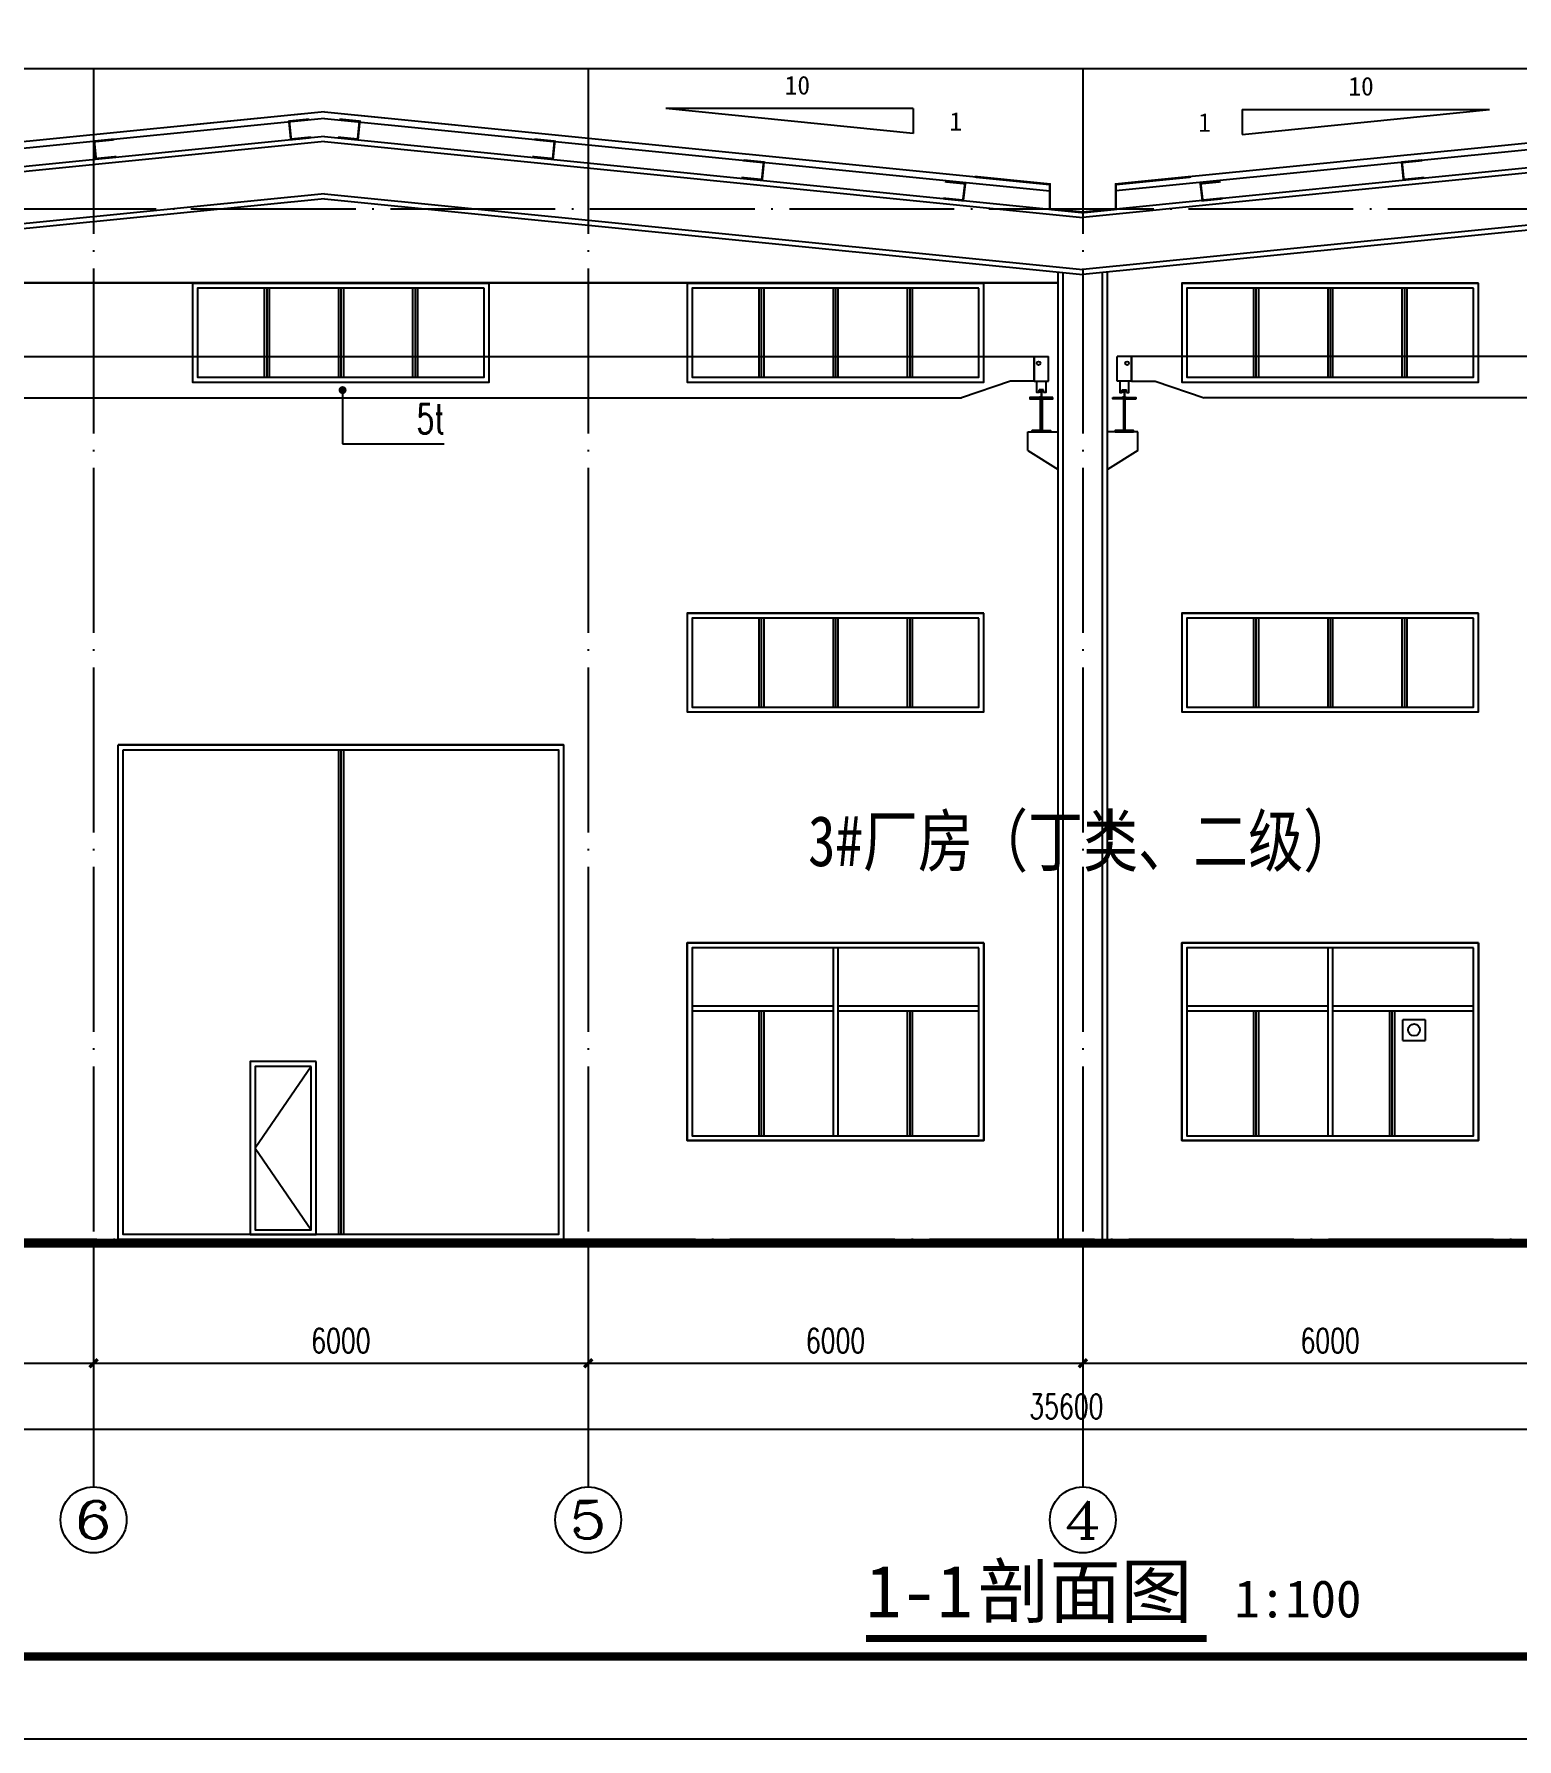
# Model space of a CAD drawing. Extents: x 683431 to 951238, y -788560 to -543702.
# Drawn here: x 697669 to 715656, y -788560 to -767881 of the extents above; entities that cross this region are included whole.
import ezdxf
from ezdxf.enums import TextEntityAlignment as Align

# ---------------------------------------------------------------- set-up
doc = ezdxf.new("R2010")
doc.units = 0
doc.header["$LTSCALE"] = 1000
doc.header["$MEASUREMENT"] = 0
doc.linetypes.add('CENTER', pattern=[50.8, 31.75, -6.35, 6.35, -6.35])
doc.linetypes.add('DOTE', pattern=[2.42, 2, -0.2, 0.02, -0.2])
for name, color, linetype in [('3', 3, 'CENTER'), ('AXIS', 3, 'Continuous'), ('AXIS_TEXT', 7, 'Continuous'), ('DIM_LEAD', 3, 'Continuous'), ('DIM_SYMB', 3, 'Continuous'), ('DOTE', 1, 'Continuous'), ('PUB_TEXT', 3, 'Continuous'), ('PUB_TITLE', 4, 'Continuous'), ('RAIL', 163, 'Continuous'), ('卫浴', 7, 'Continuous')]:
    doc.layers.add(name, color=color, linetype=linetype)
doc.styles.add('_TCH_AXIS', font='COMPLEX', dxfattribs={"bigfont": 'GBCBIG'})
doc.styles.add('_TCH_DIM', font='SIMPLEX', dxfattribs={"bigfont": 'GBCBIG'})
doc.styles.add('_TCH_DIM_T3', font='SIMPLEX', dxfattribs={"width": 0.705882, "bigfont": 'GBCBIG'})
doc.styles.add('COMPLEX', font='COMPLEX')
doc.styles.add('st', font='')
doc.styles.add('宋体', font='')
doc.styles.add('宋体(0.8)', font='', dxfattribs={"width": 0.8})
doc.styles.get('st').set_extended_font_data('SimSun')
doc.styles.get('宋体').set_extended_font_data('SimSun')
doc.styles.get('宋体(0.8)').set_extended_font_data('SimSun')
doc.dimstyles.new('_TCH_ARCH&&100', dxfattribs={"dimtxt": 297.5, "dimasz": 100, "dimexe": 250, "dimexo": 300, "dimgap": 126.25, "dimtad": 1, "dimdec": 0, "dimzin": 0, "dimdsep": 46, "dimtxsty": '_TCH_DIM_T3', "dimblk": 'ARCHTICK', "dimcen": 0.09, "dimazin": 2, "dimtfac": 1, "dimtdec": 0, "dimtix": 1, "dimtmove": 2, "dimatfit": 3, "dimfxl": 0, "dimtolj": 1, "dimtzin": 0, "dimarcsym": 0})

# ---------------------------------------------------------------- blocks, each defined once
blk = doc.blocks.new('_ArchTick')
at = {"color": 0, "linetype": 'ByBlock', "const_width": 0.4}
blk.add_lwpolyline([(-0.5, -0.5), (0.5, 0.5)], dxfattribs=at)
blk = doc.blocks.new('*D53')
at = {"layer": 'AXIS', "color": 0, "lineweight": -2}
for p, q in [((710391, -782804), (710391, -784254)), ((716391, -782804), (716391, -784254)), ((710391, -784004), (716391, -784004))]:
    blk.add_line(p, q, dxfattribs=at)
at = {"layer": 'Defpoints', "color": 0}
for p in [(710391, -782504), (716391, -782504), (716391, -784004)]:
    blk.add_point(p, dxfattribs=at)
at = {"layer": 'AXIS', "color": 0, "lineweight": -2, "xscale": 100, "yscale": 100, "zscale": 100, "rotation": 180}
blk.add_blockref('_ArchTick', (710391, -784004), dxfattribs=at)
at = {"layer": 'AXIS', "color": 0, "lineweight": -2, "xscale": 100, "yscale": 100, "zscale": 100}
blk.add_blockref('_ArchTick', (716391, -784004), dxfattribs=at)
at = {"layer": 'AXIS', "color": 0, "insert": (713391, -783729), "char_height": 297.5, "attachment_point": 5, "style": '_TCH_DIM_T3'}
blk.add_mtext('\\A1;6000', dxfattribs=at)
blk = doc.blocks.new('*D54')
at = {"layer": 'AXIS', "color": 0, "lineweight": -2}
for p, q in [((704391, -782804), (704391, -784254)), ((710391, -782804), (710391, -784254)), ((704391, -784004), (710391, -784004))]:
    blk.add_line(p, q, dxfattribs=at)
at = {"layer": 'Defpoints', "color": 0}
for p in [(704391, -782504), (710391, -782504), (710391, -784004)]:
    blk.add_point(p, dxfattribs=at)
at = {"layer": 'AXIS', "color": 0, "lineweight": -2, "xscale": 100, "yscale": 100, "zscale": 100, "rotation": 180}
blk.add_blockref('_ArchTick', (704391, -784004), dxfattribs=at)
at = {"layer": 'AXIS', "color": 0, "lineweight": -2, "xscale": 100, "yscale": 100, "zscale": 100}
blk.add_blockref('_ArchTick', (710391, -784004), dxfattribs=at)
at = {"layer": 'AXIS', "color": 0, "insert": (707391, -783729), "char_height": 297.5, "attachment_point": 5, "style": '_TCH_DIM_T3'}
blk.add_mtext('\\A1;6000', dxfattribs=at)
blk = doc.blocks.new('*D55')
at = {"layer": 'AXIS', "color": 0, "lineweight": -2}
for p, q in [((698391, -782804), (698391, -784254)), ((704391, -782804), (704391, -784254)), ((698391, -784004), (704391, -784004))]:
    blk.add_line(p, q, dxfattribs=at)
at = {"layer": 'Defpoints', "color": 0}
for p in [(698391, -782504), (704391, -782504), (704391, -784004)]:
    blk.add_point(p, dxfattribs=at)
at = {"layer": 'AXIS', "color": 0, "lineweight": -2, "xscale": 100, "yscale": 100, "zscale": 100, "rotation": 180}
blk.add_blockref('_ArchTick', (698391, -784004), dxfattribs=at)
at = {"layer": 'AXIS', "color": 0, "lineweight": -2, "xscale": 100, "yscale": 100, "zscale": 100}
blk.add_blockref('_ArchTick', (704391, -784004), dxfattribs=at)
at = {"layer": 'AXIS', "color": 0, "insert": (701391, -783729), "char_height": 297.5, "attachment_point": 5, "style": '_TCH_DIM_T3'}
blk.add_mtext('\\A1;6000', dxfattribs=at)
blk = doc.blocks.new('*D56')
at = {"layer": 'AXIS', "color": 0, "lineweight": -2}
for p, q in [((692391, -782804), (692391, -784254)), ((698391, -782804), (698391, -784254)), ((692391, -784004), (698391, -784004))]:
    blk.add_line(p, q, dxfattribs=at)
at = {"layer": 'Defpoints', "color": 0}
for p in [(692391, -782504), (698391, -782504), (698391, -784004)]:
    blk.add_point(p, dxfattribs=at)
at = {"layer": 'AXIS', "color": 0, "lineweight": -2, "xscale": 100, "yscale": 100, "zscale": 100, "rotation": 180}
blk.add_blockref('_ArchTick', (692391, -784004), dxfattribs=at)
at = {"layer": 'AXIS', "color": 0, "lineweight": -2, "xscale": 100, "yscale": 100, "zscale": 100}
blk.add_blockref('_ArchTick', (698391, -784004), dxfattribs=at)
at = {"layer": 'AXIS', "color": 0, "insert": (695391, -783729), "char_height": 297.5, "attachment_point": 5, "style": '_TCH_DIM_T3'}
blk.add_mtext('\\A1;6000', dxfattribs=at)
blk = doc.blocks.new('*D57')
at = {"layer": 'AXIS', "color": 0, "lineweight": -2}
for p, q in [((692391, -782804), (692391, -785054)), ((727991, -782804), (727991, -785054)), ((692391, -784804), (727991, -784804))]:
    blk.add_line(p, q, dxfattribs=at)
at = {"layer": 'Defpoints', "color": 0}
for p in [(692391, -782504), (727991, -782504), (727991, -784804)]:
    blk.add_point(p, dxfattribs=at)
at = {"layer": 'AXIS', "color": 0, "lineweight": -2, "xscale": 100, "yscale": 100, "zscale": 100, "rotation": 180}
blk.add_blockref('_ArchTick', (692391, -784804), dxfattribs=at)
at = {"layer": 'AXIS', "color": 0, "lineweight": -2, "xscale": 100, "yscale": 100, "zscale": 100}
blk.add_blockref('_ArchTick', (727991, -784804), dxfattribs=at)
at = {"layer": 'AXIS', "color": 0, "insert": (710191, -784529), "char_height": 297.5, "attachment_point": 5, "style": '_TCH_DIM_T3'}
blk.add_mtext('\\A1;35600', dxfattribs=at)
blk = doc.blocks.new('_AXISO')
blk.add_circle((0, 0), 0.5)
at = {"layer": 'AXIS_TEXT', "style": 'COMPLEX', "width": 1.041667}
blk.add_attdef('A', text='', height=0.56, dxfattribs=at).set_placement((-0.25, -0.28), (0.25, -0.28), align=Align.FIT)

msp = doc.modelspace()

# ---------------------------------------------------------------- linework, layer by layer
for p, q in [((701190.6, -768822.7), (692790.6, -769662.7)), ((701190.6, -768822.7), (699604.6, -768981.3)), ((701190.6, -768822.7), (702776.7, -768981.3)), ((701190.6, -768822.7), (709990.6, -769702.7)), ((719265.6, -768855.2), (711516.6, -769630.1)), ((709798.7, -771791.6), (709975.7, -771791.6)), ((709798.7, -771791.6), (709975.7, -771791.6)), ((710982.6, -771791.6), (710805.6, -771791.6)), ((710982.6, -771791.6), (710805.6, -771791.6)), ((709722.3, -772703.5), (710092.9, -772703.5)), ((709722.3, -772933.5), (709722.3, -772703.5)), ((709722.3, -772703.5), (710092.9, -772703.5)), ((709722.3, -772933.5), (709722.3, -772703.5)), ((711058.9, -772703.5), (710688.4, -772703.5)), ((711058.9, -772703.5), (710688.4, -772703.5)), ((711058.9, -772933.5), (711058.9, -772703.5)), ((711058.9, -772933.5), (711058.9, -772703.5)), ((709722.3, -772933.5), (710092.9, -773161.3)), ((709722.3, -772933.5), (710092.9, -773161.3)), ((711058.9, -772933.5), (710688.4, -773161.3)), ((711058.9, -772933.5), (710688.4, -773161.3)), ((714273.2, -780089.3, 0), (714273.2, -779836.9, 0)), ((714277.2, -779832.9, 0), (714537.6, -779832.9, 0)), ((714541.6, -779836.9, 0), (714541.6, -780089.3, 0)), ((714537.6, -780093.3, 0), (714277.2, -780093.3, 0))]:
    msp.add_line(p, q)
at = {"ltscale": 10}
for p, q in [((701190.6, -768822.7), (692790.6, -769662.7)), ((701190.6, -768822.7), (709990.6, -769702.7)), ((719265.6, -768855.2), (711516.6, -769630.1)), ((701190.6, -768903.2), (692790.6, -769743.2)), ((701190.6, -768903.2), (709990.6, -769783.2)), ((719465.6, -768915.7), (710790.6, -769783.2)), ((701190.6, -769183.8), (692390.6, -770063.8)), ((701190.6, -769123.5), (692410.6, -770001.5)), ((700841.8, -769148.9), (700889.1, -769153.7)), ((701190.6, -769123.5), (710390.6, -770043.5)), ((701190.6, -769183.8), (710390.6, -770103.8)), ((701539.5, -769148.9), (701492.1, -769153.7)), ((719465.6, -769136), (710390.6, -770043.5)), ((719465.6, -769196.3), (710390.6, -770103.8)), ((701190.6, -769817.6), (692390.6, -770697.6)), ((701190.6, -769877.9), (692390.6, -770757.9)), ((701190.6, -769817.6), (710390.6, -770737.6)), ((701190.6, -769877.9), (710390.6, -770797.9)), ((719465.6, -769830.1), (710390.6, -770737.6)), ((719465.6, -769890.4), (710390.6, -770797.9))]:
    msp.add_line(p, q, dxfattribs=at)
at = {"ltscale": 0.5}
for p, q in [((708334, -769084.5), (705334, -768784.5)), ((708334, -768784.5), (705334, -768784.5)), ((708334, -768784.5), (708334, -769084.5)), ((712322.3, -769097), (715322.3, -768797)), ((712322.3, -768797), (712322.3, -769097)), ((712322.3, -768797), (715322.3, -768797)), ((700290.6, -780343.5), (700290.6, -782443.5)), ((701030.6, -780403.5), (700350.6, -781393.5)), ((700350.6, -781393.5), (701030.6, -782383.5))]:
    msp.add_line(p, q, dxfattribs=at)
at = {"color": 7}
for p, q in [((709798.7, -772091.6), (709798.7, -771791.6)), ((709798.7, -772091.6), (709798.7, -771791.6)), ((709975.7, -772091.6), (709975.7, -771791.6)), ((709975.7, -772091.6), (709975.7, -771791.6)), ((710805.6, -772091.6), (710805.6, -771791.6)), ((710805.6, -772091.6), (710805.6, -771791.6)), ((710982.6, -772091.6), (710982.6, -771791.6)), ((710982.6, -772091.6), (710982.6, -771791.6)), ((709859, -772229.8), (709859, -772195)), ((709915.3, -772195), (709859, -772195)), ((709859, -772229.8), (709859, -772195)), ((709915.3, -772195), (709859, -772195)), ((709865.1, -772217.2), (709865.1, -772195)), ((709865.1, -772217.2), (709865.1, -772195)), ((709867.4, -772214.5), (709865.1, -772217.2)), ((709867.4, -772214.5), (709865.1, -772217.2)), ((709865.1, -772217.2), (709866.7, -772220.2)), ((709865.1, -772217.2), (709866.7, -772220.2)), ((709866.7, -772220.2), (709878.1, -772220.7)), ((709866.7, -772220.2), (709878.1, -772220.7)), ((709867.4, -772214.5), (709881.1, -772208.8)), ((709867.4, -772214.5), (709881.1, -772208.8)), ((709869.4, -772283.9), (709867.4, -772287.6)), ((709869.4, -772283.9), (709867.4, -772287.6)), ((709907.4, -772287.6), (709867.4, -772287.6)), ((709907.4, -772287.6), (709867.4, -772287.6)), ((709882.8, -772281.9), (709869.4, -772283.9)), ((709882.8, -772281.9), (709869.4, -772283.9)), ((709878.1, -772220.7), (709884.4, -772222.5)), ((709878.1, -772220.7), (709884.4, -772222.5)), ((709881.1, -772208.8), (709886.7, -772207.6)), ((709881.1, -772208.8), (709886.7, -772207.6)), ((709884.9, -772278.1), (709882.8, -772281.9)), ((709884.9, -772278.1), (709882.8, -772281.9)), ((709884.4, -772222.5), (709884.9, -772228.1)), ((709884.4, -772222.5), (709884.9, -772228.1)), ((709884.9, -772228.1), (709884.9, -772278.1)), ((709884.9, -772228.1), (709884.9, -772278.1)), ((709886.7, -772207.6), (709886.7, -772195)), ((709886.7, -772207.6), (709886.7, -772195)), ((709892.7, -772208.8), (709887.2, -772207.6)), ((709892.7, -772208.8), (709887.2, -772207.6)), ((709890.5, -772222.5), (709889.9, -772228.1)), ((709890.5, -772222.5), (709889.9, -772228.1)), ((709889.9, -772228.1), (709889.9, -772278.1)), ((709889.9, -772228.1), (709889.9, -772278.1)), ((709889.9, -772278.1), (709892, -772281.9)), ((709889.9, -772278.1), (709892, -772281.9)), ((709896.8, -772220.7), (709890.5, -772222.5)), ((709896.8, -772220.7), (709890.5, -772222.5)), ((709892, -772281.9), (709905.4, -772283.9)), ((709892, -772281.9), (709905.4, -772283.9)), ((709907.4, -772214.5), (709892.7, -772208.8)), ((709907.4, -772214.5), (709892.7, -772208.8)), ((709908.2, -772220.2), (709896.8, -772220.7)), ((709908.2, -772220.2), (709896.8, -772220.7)), ((709905.4, -772283.9), (709907.4, -772287.6)), ((709905.4, -772283.9), (709907.4, -772287.6)), ((709907.4, -772214.5), (709909.7, -772217.2)), ((709907.4, -772214.5), (709909.7, -772217.2)), ((709909.7, -772217.2), (709908.2, -772220.2)), ((709909.7, -772217.2), (709908.2, -772220.2)), ((709909.7, -772217.2), (709909.7, -772195)), ((709909.7, -772217.2), (709909.7, -772195)), ((709915.3, -772229.8), (709915.3, -772195)), ((709915.3, -772229.8), (709915.3, -772195)), ((710866, -772229.8), (710866, -772195)), ((710866, -772195), (710922.3, -772195)), ((710866, -772229.8), (710866, -772195)), ((710866, -772195), (710922.3, -772195)), ((710871.6, -772217.2), (710871.6, -772195)), ((710871.6, -772217.2), (710871.6, -772195)), ((710873.8, -772214.5), (710871.6, -772217.2)), ((710873.8, -772214.5), (710871.6, -772217.2)), ((710871.6, -772217.2), (710873.1, -772220.2)), ((710871.6, -772217.2), (710873.1, -772220.2)), ((710873.1, -772220.2), (710884.5, -772220.7)), ((710873.1, -772220.2), (710884.5, -772220.7)), ((710873.8, -772214.5), (710888.5, -772208.8)), ((710873.8, -772214.5), (710888.5, -772208.8)), ((710875.9, -772283.9), (710873.9, -772287.6)), ((710875.9, -772283.9), (710873.9, -772287.6)), ((710873.9, -772287.6), (710913.9, -772287.6)), ((710873.9, -772287.6), (710913.9, -772287.6)), ((710889.3, -772281.9), (710875.9, -772283.9)), ((710889.3, -772281.9), (710875.9, -772283.9)), ((710884.5, -772220.7), (710890.8, -772222.5)), ((710884.5, -772220.7), (710890.8, -772222.5)), ((710888.5, -772208.8), (710894.1, -772207.6)), ((710888.5, -772208.8), (710894.1, -772207.6)), ((710891.3, -772278.1), (710889.3, -772281.9)), ((710891.3, -772278.1), (710889.3, -772281.9)), ((710890.8, -772222.5), (710891.3, -772228.1)), ((710890.8, -772222.5), (710891.3, -772228.1)), ((710891.3, -772228.1), (710891.3, -772278.1)), ((710891.3, -772228.1), (710891.3, -772278.1)), ((710894.6, -772207.6), (710894.6, -772195)), ((710894.6, -772207.6), (710894.6, -772195)), ((710900.2, -772208.8), (710894.6, -772207.6)), ((710900.2, -772208.8), (710894.6, -772207.6)), ((710896.9, -772222.5), (710896.4, -772228.1)), ((710896.9, -772222.5), (710896.4, -772228.1)), ((710896.4, -772228.1), (710896.4, -772278.1)), ((710896.4, -772228.1), (710896.4, -772278.1)), ((710896.4, -772278.1), (710898.4, -772281.9)), ((710896.4, -772278.1), (710898.4, -772281.9)), ((710903.2, -772220.7), (710896.9, -772222.5)), ((710903.2, -772220.7), (710896.9, -772222.5)), ((710898.4, -772281.9), (710911.8, -772283.9)), ((710898.4, -772281.9), (710911.8, -772283.9)), ((710913.8, -772214.5), (710900.2, -772208.8)), ((710913.8, -772214.5), (710900.2, -772208.8)), ((710914.6, -772220.2), (710903.2, -772220.7)), ((710914.6, -772220.2), (710903.2, -772220.7)), ((710911.8, -772283.9), (710913.9, -772287.6)), ((710911.8, -772283.9), (710913.9, -772287.6)), ((710913.8, -772214.5), (710916.1, -772217.2)), ((710913.8, -772214.5), (710916.1, -772217.2)), ((710916.1, -772217.2), (710914.6, -772220.2)), ((710916.1, -772217.2), (710914.6, -772220.2)), ((710916.1, -772217.2), (710916.1, -772195)), ((710916.1, -772217.2), (710916.1, -772195)), ((710922.3, -772229.8), (710922.3, -772195)), ((710922.3, -772229.8), (710922.3, -772195))]:
    msp.add_line(p, q, dxfattribs=at)
at = {"ltscale": 10, "const_width": 30}
for points in [[(701008.9, -768915.4), (700763.6, -768939.9), (700785.4, -769158), (701027.9, -769133.8)], [(701372.3, -768915.4), (701617.7, -768939.9), (701595.9, -769158), (701353.4, -769133.8)], [(698643.3, -769158), (698398, -769182.5), (698419.2, -769394.6), (698667.7, -769369.8)], [(703737.9, -769158), (703983.3, -769182.5), (703962.1, -769394.6), (703713.6, -769369.8)], [(706274.8, -769411.7), (706520.1, -769436.2), (706498.9, -769648.3), (706249, -769623.3)], [(714506.5, -769411.7), (714261.1, -769436.2), (714282.3, -769648.3), (714532.3, -769623.3)], [(708717.5, -769668), (708962.9, -769692.5), (708938.3, -769898.3), (708697.1, -769874.2)], [(709078, -769611.4), (709990.6, -769702.7), (709990.6, -770003.5), (710390.6, -770043.5), (710390.6, -770043.5)], [(711703.2, -769611.4), (710790.6, -769702.7), (710790.6, -770003.5), (710390.6, -770043.5), (710390.6, -770043.5)], [(712063.7, -769668), (711818.4, -769692.5), (711843, -769898.3), (712084.2, -769874.2)]]:
    msp.add_lwpolyline(points, dxfattribs=at)
at = {"color": 7}
for points in [[(709859, -772229.8), (709834.4, -772229.8), (709834.4, -772091.6), (709940, -772091.6), (709940, -772229.8), (709915.3, -772229.8)], [(709859, -772229.8), (709834.4, -772229.8), (709834.4, -772091.6), (709940, -772091.6), (709940, -772229.8), (709915.3, -772229.8)], [(710922.3, -772229.8), (710946.9, -772229.8), (710946.9, -772091.6), (710841.3, -772091.6), (710841.3, -772229.8), (710866, -772229.8)], [(710922.3, -772229.8), (710946.9, -772229.8), (710946.9, -772091.6), (710841.3, -772091.6), (710841.3, -772229.8), (710866, -772229.8)]]:
    msp.add_lwpolyline(points, dxfattribs=at)
at = {"ltscale": 0.5}
for points in [[(701090.6, -780343.5), (700290.6, -780343.5), (700290.6, -782443.5), (701090.6, -782443.5)], [(701030.6, -780403.5), (700350.6, -780403.5), (700350.6, -782383.5), (701030.6, -782383.5)]]:
    msp.add_lwpolyline(points, close=True, dxfattribs=at)
msp.add_circle((714408.1, -779960.4, 0), 72)
for centre, start, end in [((714277.2, -779836.9, 0), 90, 180), ((714537.6, -779836.9, 0), 0, 90), ((714277.2, -780089.3, 0), 180, 270), ((714537.6, -780089.3, 0), 270, 0)]:
    msp.add_arc(centre, 4, start, end)
at = {"layer": '3'}
for p, q in [((710092.9, -782503.5), (710092.9, -770768.1)), ((710152.9, -782503.5), (710152.9, -770774.1)), ((710628.4, -782503.5), (710628.4, -770774.1)), ((710628.4, -782503.5), (710628.4, -770774.1)), ((710688.4, -782503.5), (710688.4, -770768.1)), ((710688.4, -782503.5), (710688.4, -770768.1))]:
    msp.add_line(p, q, dxfattribs=at)
at = {"layer": 'AXIS'}
for p, q in [((709836.6, -772703.5), (710089.2, -772703.5)), ((709836.6, -772703.5), (710089.2, -772703.5)), ((710944.6, -772703.5), (710692.1, -772703.5)), ((710944.6, -772703.5), (710692.1, -772703.5)), ((698390.6, -782503.5), (698390.6, -785503.5)), ((704390.6, -782503.5), (704390.6, -785503.5)), ((710390.6, -782503.5), (710390.6, -785503.5))]:
    msp.add_line(p, q, dxfattribs=at)
at = {"layer": 'DIM_LEAD'}
for p, q in [((701411.2, -772199.1), (701411.2, -772852.1)), ((701411.2, -772852.1), (702643.5, -772852.1))]:
    msp.add_line(p, q, dxfattribs=at)
at = {"layer": 'DIM_LEAD', "const_width": 48}
msp.add_lwpolyline([(701411.2, -772175.1, 1), (701411.2, -772223.1, 1)], format="xyb", close=True, dxfattribs=at)
at = {"layer": 'DIM_SYMB', "const_width": 84}
msp.add_lwpolyline([(707758.9, -787343.4), (711893, -787343.4)], dxfattribs=at)
at = {"layer": 'DOTE', "linetype": 'DOTE'}
for p, q in [((698390.6, -768303.5), (698390.6, -782653.5)), ((704390.6, -768303.5), (704390.6, -782653.5)), ((710390.6, -768303.5), (710390.6, -782653.5)), ((728190.6, -770003.5), (692190.6, -770003.5)), ((729890.6, -782503.5), (692190.6, -782503.5))]:
    msp.add_line(p, q, dxfattribs=at)
at = {"layer": 'PUB_TEXT'}
for p, q in [((693103.3, -771791.6), (709975.7, -771791.6)), ((709798.7, -771791.6), (709798.7, -772091.6)), ((709798.7, -771791.6), (709798.7, -772091.6)), ((709798.7, -771791.6), (709798.7, -772091.6)), ((709798.7, -771791.6), (709798.7, -772091.6)), ((727277.9, -771791.6), (710805.6, -771791.6)), ((710982.6, -771791.6), (710982.6, -772091.6)), ((710982.6, -771791.6), (710982.6, -772091.6)), ((710982.6, -771791.6), (710982.6, -772091.6)), ((710982.6, -771791.6), (710982.6, -772091.6)), ((709513.2, -772091.6), (708920.8, -772291.6)), ((709798.7, -772091.6), (709513.2, -772091.6)), ((709798.7, -772091.6), (709513.2, -772091.6)), ((709798.7, -772091.6), (709975.7, -772091.6)), ((709798.7, -772091.6), (709975.7, -772091.6)), ((710982.6, -772091.6), (710805.6, -772091.6)), ((710982.6, -772091.6), (710805.6, -772091.6)), ((710982.6, -772091.6), (711268.1, -772091.6)), ((710982.6, -772091.6), (711268.1, -772091.6)), ((711268.1, -772091.6), (711860.5, -772291.6)), ((694158.2, -772291.6), (708920.8, -772291.6)), ((726223.1, -772291.6), (711860.5, -772291.6))]:
    msp.add_line(p, q, dxfattribs=at)
for centre in [(709853.2, -771872.6), (709853.2, -771872.6), (710928, -771872.6), (710928, -771872.6)]:
    msp.add_circle(centre, 22.4, dxfattribs=at)
at = {"layer": 'PUB_TITLE'}
msp.add_lwpolyline([(788630.8, -788560.5), (788630.8, -729160.5), (683530.8, -729160.5), (683530.8, -788560.5)], close=True, dxfattribs=at)
at = {"layer": 'PUB_TITLE', "const_width": 100}
msp.add_lwpolyline([(787630.8, -787560.5), (787630.8, -730160.5), (686030.8, -730160.5), (686030.8, -787560.5)], close=True, dxfattribs=at)
at = {"layer": 'RAIL', "ltscale": 0.5}
for p, q in [((728190.6, -768303.5), (692190.6, -768303.5)), ((710092.9, -770896), (692986.1, -770896)), ((692986.1, -770896), (710092.9, -770896)), ((699590.6, -770903.5), (703190.6, -770903.5)), ((699590.6, -770903.5), (703190.6, -770903.5)), ((705590.6, -770903.5), (709190.6, -770903.5)), ((705590.6, -770903.5), (709190.6, -770903.5)), ((711590.6, -770903.5), (715190.6, -770903.5)), ((711590.6, -770903.5), (715190.6, -770903.5)), ((700460.6, -770963.5), (700460.6, -772043.5)), ((700490.6, -770963.5), (700490.6, -772043.5)), ((700520.6, -770963.5), (700520.6, -772043.5)), ((701360.6, -770963.5), (701360.6, -772043.5)), ((701390.6, -770963.5), (701390.6, -772043.5)), ((701420.6, -770963.5), (701420.6, -772043.5)), ((702260.6, -770963.5), (702260.6, -772043.5)), ((702290.6, -770963.5), (702290.6, -772043.5)), ((702320.6, -770963.5), (702320.6, -772043.5)), ((706460.6, -770963.5), (706460.6, -772043.5)), ((706490.6, -770963.5), (706490.6, -772043.5)), ((706520.6, -770963.5), (706520.6, -772043.5)), ((707360.6, -770963.5), (707360.6, -772043.5)), ((707390.6, -770963.5), (707390.6, -772043.5)), ((707420.6, -770963.5), (707420.6, -772043.5)), ((708260.6, -770963.5), (708260.6, -772043.5)), ((708290.6, -770963.5), (708290.6, -772043.5)), ((708320.6, -770963.5), (708320.6, -772043.5)), ((712460.6, -770963.5), (712460.6, -772043.5)), ((712490.6, -770963.5), (712490.6, -772043.5)), ((712520.6, -770963.5), (712520.6, -772043.5)), ((713360.6, -770963.5), (713360.6, -772043.5)), ((713390.6, -770963.5), (713390.6, -772043.5)), ((713420.6, -770963.5), (713420.6, -772043.5)), ((714260.6, -770963.5), (714260.6, -772043.5)), ((714290.6, -770963.5), (714290.6, -772043.5)), ((714320.6, -770963.5), (714320.6, -772043.5)), ((699590.6, -772103.5), (703190.6, -772103.5)), ((699590.6, -772103.5), (703190.6, -772103.5)), ((705590.6, -772103.5), (709190.6, -772103.5)), ((705590.6, -772103.5), (709190.6, -772103.5)), ((711590.6, -772103.5), (715190.6, -772103.5)), ((711590.6, -772103.5), (715190.6, -772103.5)), ((705590.6, -774903.5), (709190.6, -774903.5)), ((706460.6, -774963.5), (706460.6, -776043.5)), ((706490.6, -774963.5), (706490.6, -776043.5)), ((706520.6, -774963.5), (706520.6, -776043.5)), ((707360.6, -774963.5), (707360.6, -776043.5)), ((707390.6, -774963.5), (707390.6, -776043.5)), ((707420.6, -774963.5), (707420.6, -776043.5)), ((708260.6, -774963.5), (708260.6, -776043.5)), ((708290.6, -774963.5), (708290.6, -776043.5)), ((708320.6, -774963.5), (708320.6, -776043.5)), ((711590.6, -774903.5), (715190.6, -774903.5)), ((712460.6, -774963.5), (712460.6, -776043.5)), ((712490.6, -774963.5), (712490.6, -776043.5)), ((712520.6, -774963.5), (712520.6, -776043.5)), ((713360.6, -774963.5), (713360.6, -776043.5)), ((713390.6, -774963.5), (713390.6, -776043.5)), ((713420.6, -774963.5), (713420.6, -776043.5)), ((714260.6, -774963.5), (714260.6, -776043.5)), ((714290.6, -774963.5), (714290.6, -776043.5)), ((714320.6, -774963.5), (714320.6, -776043.5)), ((705590.6, -776103.5), (709190.6, -776103.5)), ((711590.6, -776103.5), (715190.6, -776103.5)), ((704090.6, -776503.5), (698690.6, -776503.5)), ((701360.6, -776563.5), (701360.6, -782443.5)), ((701390.6, -776563.5), (701390.6, -782443.5)), ((701420.6, -776563.5), (701420.6, -782443.5)), ((705590.6, -778903.5), (709190.6, -778903.5)), ((705590.6, -781303.5), (705590.6, -778903.5)), ((707360.6, -778963.5), (707360.6, -781243.5)), ((707420.6, -778963.5), (707420.6, -781243.5)), ((709190.6, -778903.5), (709190.6, -781303.5)), ((711590.6, -778903.5), (715190.6, -778903.5)), ((711590.6, -781303.5), (711590.6, -778903.5)), ((713360.6, -778963.5), (713360.6, -781243.5)), ((713420.6, -778963.5), (713420.6, -781243.5)), ((715190.6, -778903.5), (715190.6, -781303.5)), ((707360.6, -779673.5), (705650.6, -779673.5)), ((707360.6, -779733.5), (705650.6, -779733.5)), ((706460.6, -779733.5), (706460.6, -781243.5)), ((706490.6, -779733.5), (706490.6, -781243.5)), ((706520.6, -779733.5), (706520.6, -781243.5)), ((709130.6, -779673.5), (707420.6, -779673.5)), ((709130.6, -779733.5), (707420.6, -779733.5)), ((708260.6, -779733.5), (708260.6, -781243.5)), ((708290.6, -779733.5), (708290.6, -781243.5)), ((708320.6, -779733.5), (708320.6, -781243.5)), ((713360.6, -779673.5), (711650.6, -779673.5)), ((713360.6, -779733.5), (711650.6, -779733.5)), ((712460.6, -779733.5), (712460.6, -781243.5)), ((712490.6, -779733.5), (712490.6, -781243.5)), ((712520.6, -779733.5), (712520.6, -781243.5)), ((715130.6, -779673.5), (713420.6, -779673.5)), ((715130.6, -779733.5), (713420.6, -779733.5)), ((714110.6, -779733.5), (714110.6, -781243.5)), ((714140.6, -779733.5), (714140.6, -781243.5)), ((714170.6, -779733.5), (714170.6, -781243.5)), ((709190.6, -781303.5), (705590.6, -781303.5)), ((715190.6, -781303.5), (711590.6, -781303.5)), ((692190.6, -782503.5), (728190.6, -782503.5)), ((710092.9, -782503.5), (710688.4, -782503.5))]:
    msp.add_line(p, q, dxfattribs=at)
for points in [[(703190.6, -770903.5), (699590.6, -770903.5), (699590.6, -772103.5), (703190.6, -772103.5)], [(703190.6, -770903.5), (699590.6, -770903.5), (699590.6, -772103.5), (703190.6, -772103.5)], [(709190.6, -770903.5), (705590.6, -770903.5), (705590.6, -772103.5), (709190.6, -772103.5)], [(709190.6, -770903.5), (705590.6, -770903.5), (705590.6, -772103.5), (709190.6, -772103.5)], [(715190.6, -770903.5), (711590.6, -770903.5), (711590.6, -772103.5), (715190.6, -772103.5)], [(715190.6, -770903.5), (711590.6, -770903.5), (711590.6, -772103.5), (715190.6, -772103.5)], [(703130.6, -770963.5), (699650.6, -770963.5), (699650.6, -772043.5), (703130.6, -772043.5)], [(709130.6, -770963.5), (705650.6, -770963.5), (705650.6, -772043.5), (709130.6, -772043.5)], [(715130.6, -770963.5), (711650.6, -770963.5), (711650.6, -772043.5), (715130.6, -772043.5)], [(709190.6, -774903.5), (705590.6, -774903.5), (705590.6, -776103.5), (709190.6, -776103.5)], [(709130.6, -774963.5), (705650.6, -774963.5), (705650.6, -776043.5), (709130.6, -776043.5)], [(715190.6, -774903.5), (711590.6, -774903.5), (711590.6, -776103.5), (715190.6, -776103.5)], [(715130.6, -774963.5), (711650.6, -774963.5), (711650.6, -776043.5), (715130.6, -776043.5)], [(698690.6, -776503.5), (704090.6, -776503.5), (704090.6, -782503.5), (698690.6, -782503.5)], [(698750.6, -776563.5), (704030.6, -776563.5), (704030.6, -782443.5), (698750.6, -782443.5)], [(709190.6, -778903.5), (705590.6, -778903.5), (705590.6, -781303.5), (709190.6, -781303.5)], [(709130.6, -778963.5), (705650.6, -778963.5), (705650.6, -781243.5), (709130.6, -781243.5)], [(715190.6, -778903.5), (711590.6, -778903.5), (711590.6, -781303.5), (715190.6, -781303.5)], [(715130.6, -778963.5), (711650.6, -778963.5), (711650.6, -781243.5), (715130.6, -781243.5)]]:
    msp.add_lwpolyline(points, close=True, dxfattribs=at)
for points, const_width in [([(688067.1, -782653.5), (690392, -782653.5), (692192, -782553.5), (729890.6, -782553.5)], 100), ([(688067.1, -782603.5), (690390.6, -782603.5), (692190.6, -782503.5), (729890.6, -782503.5)], 0.001), ([(692190.6, -782503.5), (729890.6, -782503.5)], 0.001), ([(692190.6, -782503.5), (728190.6, -782503.5)], 0.001)]:
    msp.add_lwpolyline(points, dxfattribs=dict(at, const_width=const_width))
at = {"layer": '卫浴'}
for p, q in [((709877.8, -772303.6), (709747.3, -772303.6)), ((709877.8, -772303.6), (709747.3, -772303.6)), ((710903.5, -772303.6), (711034, -772303.6)), ((710903.5, -772303.6), (711034, -772303.6)), ((709877.8, -772687.5), (709777.3, -772687.5)), ((709877.8, -772687.5), (709777.3, -772687.5)), ((710903.5, -772687.5), (711004, -772687.5)), ((710903.5, -772687.5), (711004, -772687.5))]:
    msp.add_line(p, q, dxfattribs=at)
for points in [[(710027.5, -772287.6), (709747.3, -772287.6), (709747.3, -772303.6), (710027.5, -772303.6)], [(710027.5, -772287.6), (709747.3, -772287.6), (709747.3, -772303.6), (710027.5, -772303.6)], [(709896.8, -772687.5), (709877.8, -772687.5), (709877.8, -772303.6), (709896.8, -772303.6)], [(709896.8, -772687.5), (709877.8, -772687.5), (709877.8, -772303.6), (709896.8, -772303.6)], [(710753.7, -772287.6), (711034, -772287.6), (711034, -772303.6), (710753.7, -772303.6)], [(710753.7, -772287.6), (711034, -772287.6), (711034, -772303.6), (710753.7, -772303.6)], [(710884.5, -772687.5), (710903.5, -772687.5), (710903.5, -772303.6), (710884.5, -772303.6)], [(710884.5, -772687.5), (710903.5, -772687.5), (710903.5, -772303.6), (710884.5, -772303.6)], [(709997.5, -772703.5), (709777.3, -772703.5), (709777.3, -772687.5), (709997.5, -772687.5)], [(709997.5, -772703.5), (709777.3, -772703.5), (709777.3, -772687.5), (709997.5, -772687.5)], [(710783.7, -772703.5), (711004, -772703.5), (711004, -772687.5), (710783.7, -772687.5)], [(710783.7, -772703.5), (711004, -772703.5), (711004, -772687.5), (710783.7, -772687.5)]]:
    msp.add_lwpolyline(points, close=True, dxfattribs=at)

# ---------------------------------------------------------------- block references
at = {"layer": 'AXIS'}
ref = msp.add_blockref('_AXISO', (698390.6, -785903.5), dxfattribs=dict(at, xscale=800, yscale=800, zscale=800))
ref.add_attrib('A', '6', dxfattribs={"layer": 'AXIS_TEXT', "ltscale": 0.5, "height": 452.5, "style": '_TCH_AXIS', "width": 1.5}).set_placement((698164.4, -786129.8), (698616.9, -786129.8), align=Align.FIT)
ref = msp.add_blockref('_AXISO', (704390.6, -785903.5), dxfattribs=dict(at, xscale=800, yscale=800, zscale=800))
ref.add_attrib('A', '5', dxfattribs={"layer": 'AXIS_TEXT', "ltscale": 0.5, "height": 452.5, "style": '_TCH_AXIS', "width": 1.5}).set_placement((704164.4, -786129.8), (704616.9, -786129.8), align=Align.FIT)
ref = msp.add_blockref('_AXISO', (710390.6, -785903.5), dxfattribs=dict(at, xscale=800, yscale=800, zscale=800))
ref.add_attrib('A', '4', dxfattribs={"layer": 'AXIS_TEXT', "ltscale": 0.5, "height": 452.5, "style": '_TCH_AXIS', "width": 1.3125}).set_placement((710164.4, -786129.8), (710616.9, -786129.8), align=Align.FIT)

# ---------------------------------------------------------------- texts
at = {"layer": 'PUB_TEXT'}
for s, height, style, p in [('10', 226.58, '宋体', (706774, -768613.5)), ('10', 226.58, '宋体', (713611.4, -768626)), ('1', 226.6, '宋体', (708773, -769052.8)), ('1', 226.6, '宋体', (711790.8, -769065.3)), ('剖面图', 634.43, 'st', (709119.9, -787086.8)), ('1-1', 634.43, 'st', (707758.9, -787086.8)), ('1:100', 453.16, 'st', (712229, -787086.8))]:
    msp.add_text(s, height=height, dxfattribs=dict(at, style=style)).set_placement(p)
for s, height, style, width, p in [('5t', 357, '_TCH_DIM', 0.705882, (702307.5, -772726.1)), ('3#厂房（丁类、二级）', 611.772, '宋体(0.8)', 0.8, (707057.4, -777973.6, 0.4))]:
    msp.add_text(s, height=height, dxfattribs=dict(at, style=style, width=width)).set_placement(p)

# ---------------------------------------------------------------- dimensions: what is measured, and where the dimension line sits
at = {"layer": 'AXIS'}
for p1, p2, distance, picture, middle in [((692390.6, -782503.5), (698390.6, -782503.5), -1500, '*D56', (695390.6, -783728.5)), ((692390.6, -782503.5), (727990.6, -782503.5), -2300, '*D57', (710190.6, -784528.5)), ((698390.6, -782503.5), (704390.6, -782503.5), -1500, '*D55', (701390.6, -783728.5)), ((704390.6, -782503.5), (710390.6, -782503.5), -1500, '*D54', (707390.6, -783728.5)), ((710390.6, -782503.5), (716390.6, -782503.5), -1500, '*D53', (713390.6, -783728.5))]:
    dim = msp.add_aligned_dim(p1=p1, p2=p2, distance=distance, dimstyle='_TCH_ARCH&&100', dxfattribs=at)
    dim.commit()
    dim.dimension.update_dxf_attribs({"geometry": picture, "text_midpoint": middle})

doc.saveas('drawing.dxf')
